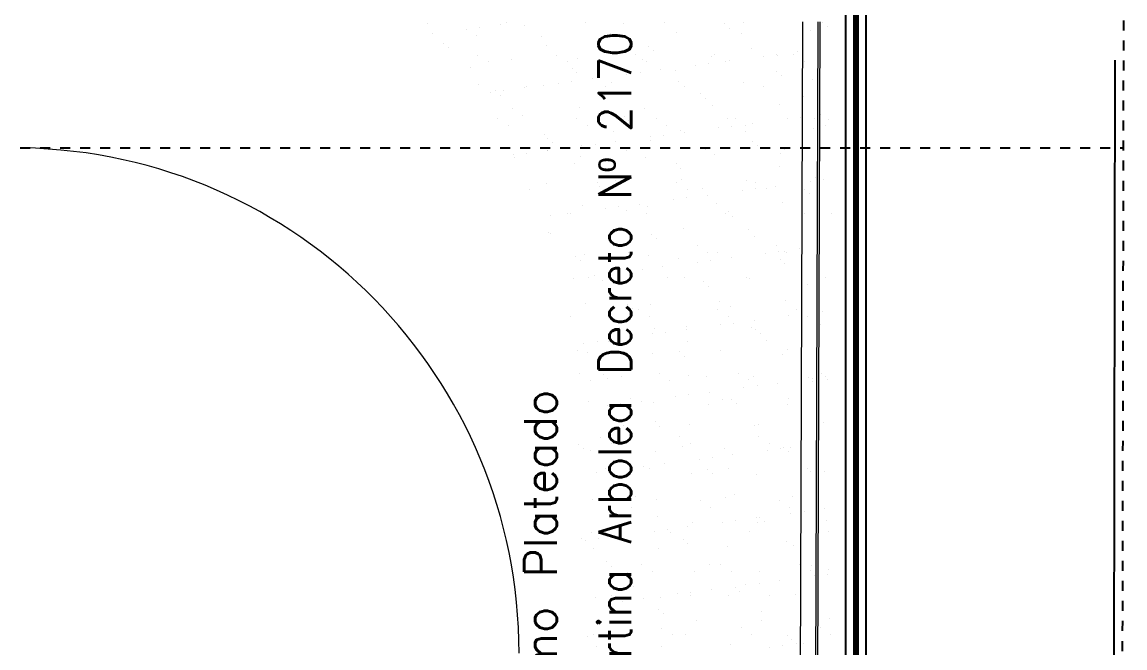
# Model space of a CAD drawing. Header units: millimetres. Extents: x 182 to 305, y 81 to 164.
# Drawn here: x 293.54 to 304.57, y 148.25 to 154.5 of the extents above; entities that cross this region are included whole.
import ezdxf

# ---------------------------------------------------------------- set-up
doc = ezdxf.new("R2010")
doc.units = ezdxf.units.MM
for name, pattern in [('ACAD_ISO04W100', [30.5, 24, -3, 0.5, -3]), ('ACAD_ISO10W100', [18.5, 12, -3, 0.5, -3]), ('DASHDOT', [1, 0.5, -0.25, 0, -0.25]), ('Hidden', [7.14375, 4.7625, -2.38125])]:
    doc.linetypes.add(name, pattern=pattern)
for name, color, linetype, lineweight in [('A-AREAIDM', 7, 'Continuous', 18), ('A-FLOROTM', 7, 'Continuous', 9), ('A-WALL', 7, 'Continuous', 9)]:
    doc.layers.add(name, color=color, linetype=linetype, lineweight=lineweight)
for name, color, linetype in [('Lineas Lotes', 7, 'DASHDOT'), ('Lineas Proyecciones', 7, 'Hidden'), ('reja', 7, 'Continuous'), ('solado h verde', 7, 'Continuous')]:
    doc.layers.add(name, color=color, linetype=linetype)
doc.styles.get("Standard").update_dxf_attribs({"font": 'txt.shx'})

msp = doc.modelspace()

# ---------------------------------------------------------------- linework, layer by layer
at = {"linetype": 'ACAD_ISO10W100'}
msp.add_line((304.3478, 86.621522), (304.483929, 160.881522), dxfattribs=at)
at = {"layer": 'A-FLOROTM', "color": 252}
msp.add_arc((293.461104, 148.194648), 5.05, 0, 89.033757, dxfattribs=at)
at = {"layer": 'A-WALL', "color": 252}
for p, q in [((301.256806, 127.945421), (301.347196, 154.505268)), ((301.256806, 127.945421), (301.347196, 154.505268)), ((301.497195, 154.504758), (301.406806, 127.944911))]:
    msp.add_line(p, q, dxfattribs=at)
at = {"layer": 'A-WALL', "color": 252, "lineweight": 18}
msp.add_line((301.517195, 154.50469), (301.426805, 127.944843), dxfattribs=at)
at = {"layer": 'Lineas Lotes', "color": 252, "linetype": 'ACAD_ISO04W100', "ltscale": 4e-05}
for p, q in [((301.978592, 160.877005), (301.978592, 84.162828)), ((304.43277, 86.617005), (304.568899, 160.877005))]:
    msp.add_line(p, q, dxfattribs=at)
at = {"layer": 'Lineas Proyecciones', "color": 252, "linetype": 'Hidden', "ltscale": 0.00015}
msp.add_line((244.721873, 153.244648), (304.554906, 153.243768), dxfattribs=at)
at = {"layer": 'reja', "color": 252}
for p, q in [((301.778593, 128.527043), (301.778593, 160.717443)), ((301.858594, 160.717443), (301.858594, 128.527043)), ((301.878594, 160.717443), (301.878594, 128.527043)), ((301.898594, 160.717443), (301.898594, 128.527043)), ((301.978592, 160.717443), (301.978592, 128.527043))]:
    msp.add_line(p, q, dxfattribs=at)
at = {"layer": 'solado h verde', "color": 252, "linetype": 'Continuous'}
for p, q in [((297.590139, 154.491765), (297.590139, 154.491765)), ((297.987285, 154.428846), (297.987285, 154.428846)), ((298.119494, 154.446252), (298.119494, 154.446252)), ((298.325992, 154.473438), (298.325992, 154.473438)), ((298.381131, 154.493202), (298.381131, 154.493202)), ((298.566268, 154.471958), (298.566268, 154.471958)), ((299.172124, 154.49464), (299.172124, 154.49464)), ((299.550802, 154.492399), (299.550802, 154.492399)), ((299.963116, 154.496077), (299.963116, 154.496077)), ((300.088436, 154.393535), (300.088436, 154.393535)), ((300.56717, 154.483669), (300.56717, 154.483669)), ((300.613987, 154.440769), (300.613987, 154.440769)), ((300.738191, 154.390419), (300.738191, 154.390419)), ((300.754108, 154.497514), (300.754108, 154.497514)), ((301.424218, 154.415135), (301.424218, 154.415135)), ((301.545101, 154.498951), (301.545101, 154.498951)), ((301.598521, 154.46121), (301.598521, 154.46121)), ((297.642282, 154.383426), (297.642282, 154.383426)), ((297.755895, 154.291929), (297.755895, 154.291929)), ((298.087786, 154.363455), (298.087786, 154.363455)), ((298.737541, 154.360338), (298.737541, 154.360338)), ((299.423568, 154.385055), (299.423568, 154.385055)), ((297.802712, 154.249029), (297.802712, 154.249029)), ((298.093559, 154.171051), (298.093559, 154.171051)), ((298.787245, 154.26947), (298.787245, 154.26947)), ((298.884552, 154.172488), (298.884552, 154.172488)), ((299.675544, 154.173925), (299.675544, 154.173925)), ((299.803614, 154.26074), (299.803614, 154.26074)), ((299.850431, 154.21784), (299.850431, 154.21784)), ((300.466536, 154.175363), (300.466536, 154.175363)), ((300.834964, 154.238281), (300.834964, 154.238281)), ((301.088522, 154.179488), (301.088522, 154.179488)), ((301.257529, 154.1768), (301.257529, 154.1768)), ((301.29502, 154.206674), (301.29502, 154.206674)), ((298.20067, 154.102814), (298.20067, 154.102814)), ((298.431243, 154.125308), (298.431243, 154.125308)), ((298.991662, 154.104251), (298.991662, 154.104251)), ((299.096111, 154.133788), (299.096111, 154.133788)), ((299.745866, 154.130672), (299.745866, 154.130672)), ((299.782655, 154.105688), (299.782655, 154.105688)), ((300.272602, 154.07207), (300.272602, 154.07207)), ((300.404812, 154.089475), (300.404812, 154.089475)), ((300.431893, 154.155388), (300.431893, 154.155388)), ((300.573647, 154.107126), (300.573647, 154.107126)), ((300.61131, 154.116661), (300.61131, 154.116661)), ((300.956313, 154.162082), (300.956313, 154.162082)), ((301.096761, 154.163869), (301.096761, 154.163869)), ((301.364639, 154.108563), (301.364639, 154.108563)), ((298.023689, 154.046541), (298.023689, 154.046541)), ((299.040057, 154.03781), (299.040057, 154.03781)), ((299.086875, 153.99491), (299.086875, 153.99491)), ((299.588892, 153.982058), (299.588892, 153.982058)), ((299.721101, 153.999463), (299.721101, 153.999463)), ((299.927599, 154.026649), (299.927599, 154.026649)), ((300.071408, 154.015352), (300.071408, 154.015352)), ((301.087777, 154.006621), (301.087777, 154.006621)), ((301.134594, 153.963721), (301.134594, 153.963721)), ((298.103786, 153.874042), (298.103786, 153.874042)), ((298.560179, 153.846625), (298.560179, 153.846625)), ((298.586268, 153.857161), (298.586268, 153.857161)), ((298.753541, 153.870925), (298.753541, 153.870925)), ((298.905182, 153.892045), (298.905182, 153.892045)), ((299.037391, 153.909451), (299.037391, 153.909451)), ((299.243889, 153.936637), (299.243889, 153.936637)), ((299.377261, 153.858598), (299.377261, 153.858598)), ((299.439568, 153.895641), (299.439568, 153.895641)), ((300.104436, 153.904122), (300.104436, 153.904122)), ((300.168253, 153.860035), (300.168253, 153.860035)), ((300.754191, 153.901006), (300.754191, 153.901006)), ((300.959246, 153.861472), (300.959246, 153.861472)), ((301.440218, 153.925722), (301.440218, 153.925722)), ((298.221472, 153.802033), (298.221472, 153.802033)), ((298.276501, 153.814881), (298.276501, 153.814881)), ((298.323318, 153.771981), (298.323318, 153.771981)), ((298.353681, 153.819439), (298.353681, 153.819439)), ((299.307851, 153.792422), (299.307851, 153.792422)), ((300.32422, 153.783692), (300.32422, 153.783692)), ((300.371037, 153.740792), (300.371037, 153.740792)), ((301.355571, 153.761233), (301.355571, 153.761233)), ((298.447243, 153.635895), (298.447243, 153.635895)), ((299.112111, 153.644375), (299.112111, 153.644375)), ((299.761866, 153.641259), (299.761866, 153.641259)), ((300.447893, 153.665975), (300.447893, 153.665975)), ((301.112761, 153.674456), (301.112761, 153.674456)), ((298.298696, 153.535009), (298.298696, 153.535009)), ((298.544295, 153.569493), (298.544295, 153.569493)), ((299.089689, 153.536447), (299.089689, 153.536447)), ((299.560664, 153.560763), (299.560664, 153.560763)), ((299.607481, 153.517863), (299.607481, 153.517863)), ((299.880681, 153.537884), (299.880681, 153.537884)), ((300.592014, 153.538304), (300.592014, 153.538304)), ((300.671674, 153.539321), (300.671674, 153.539321)), ((301.1905, 153.535269), (301.1905, 153.535269)), ((301.322709, 153.552675), (301.322709, 153.552675)), ((301.462666, 153.540758), (301.462666, 153.540758)), ((301.529207, 153.579861), (301.529207, 153.579861)), ((301.608383, 153.529573), (301.608383, 153.529573)), ((298.405807, 153.466772), (298.405807, 153.466772)), ((299.1968, 153.468209), (299.1968, 153.468209)), ((299.455568, 153.406228), (299.455568, 153.406228)), ((299.987792, 153.469647), (299.987792, 153.469647)), ((300.120436, 153.414709), (300.120436, 153.414709)), ((300.161786, 153.399836), (300.161786, 153.399836)), ((300.506789, 153.445257), (300.506789, 153.445257)), ((300.638999, 153.462663), (300.638999, 153.462663)), ((300.770191, 153.411592), (300.770191, 153.411592)), ((300.778784, 153.471084), (300.778784, 153.471084)), ((300.845497, 153.489848), (300.845497, 153.489848)), ((301.456218, 153.436309), (301.456218, 153.436309)), ((301.569777, 153.472521), (301.569777, 153.472521)), ((298.769541, 153.381512), (298.769541, 153.381512)), ((298.797107, 153.337833), (298.797107, 153.337833)), ((298.843924, 153.294933), (298.843924, 153.294933)), ((299.478076, 153.309824), (299.478076, 153.309824)), ((299.823079, 153.355245), (299.823079, 153.355245)), ((299.828458, 153.315375), (299.828458, 153.315375)), ((299.955288, 153.37265), (299.955288, 153.37265)), ((300.844826, 153.306644), (300.844826, 153.306644)), ((298.587868, 153.192626), (298.587868, 153.192626)), ((298.791406, 153.221119), (298.791406, 153.221119)), ((298.794366, 153.219812), (298.794366, 153.219812)), ((299.139369, 153.265232), (299.139369, 153.265232)), ((299.271578, 153.282638), (299.271578, 153.282638)), ((299.582398, 153.222556), (299.582398, 153.222556)), ((300.373391, 153.223993), (300.373391, 153.223993)), ((300.463893, 153.176562), (300.463893, 153.176562)), ((300.891644, 153.263744), (300.891644, 153.263744)), ((301.128762, 153.185042), (301.128762, 153.185042)), ((301.164383, 153.22543), (301.164383, 153.22543)), ((298.455659, 153.17522), (298.455659, 153.17522)), ((298.463244, 153.146481), (298.463244, 153.146481)), ((299.064901, 153.092445), (299.064901, 153.092445)), ((299.128112, 153.154962), (299.128112, 153.154962)), ((299.777867, 153.151846), (299.777867, 153.151846)), ((300.08127, 153.083715), (300.08127, 153.083715)), ((300.128087, 153.040815), (300.128087, 153.040815)), ((301.11262, 153.061256), (301.11262, 153.061256)), ((298.785542, 152.892099), (298.785542, 152.892099)), ((299.294826, 152.900405), (299.294826, 152.900405)), ((299.317714, 152.860785), (299.317714, 152.860785)), ((299.471569, 152.916815), (299.471569, 152.916815)), ((300.085818, 152.901842), (300.085818, 152.901842)), ((300.136437, 152.925296), (300.136437, 152.925296)), ((300.786192, 152.922179), (300.786192, 152.922179)), ((300.876811, 152.903279), (300.876811, 152.903279)), ((301.079684, 152.863036), (301.079684, 152.863036)), ((301.424687, 152.908456), (301.424687, 152.908456)), ((301.472218, 152.946895), (301.472218, 152.946895)), ((301.556896, 152.925862), (301.556896, 152.925862)), ((298.610944, 152.830731), (298.610944, 152.830731)), ((299.364531, 152.817885), (299.364531, 152.817885)), ((299.401937, 152.832168), (299.401937, 152.832168)), ((300.189475, 152.745837), (300.189475, 152.745837)), ((300.192929, 152.833605), (300.192929, 152.833605)), ((300.349064, 152.838327), (300.349064, 152.838327)), ((300.395973, 152.773023), (300.395973, 152.773023)), ((300.740976, 152.818444), (300.740976, 152.818444)), ((300.873186, 152.83585), (300.873186, 152.83585)), ((300.983922, 152.835042), (300.983922, 152.835042)), ((301.365433, 152.829596), (301.365433, 152.829596)), ((301.41225, 152.786696), (301.41225, 152.786696)), ((299.144112, 152.665549), (299.144112, 152.665549)), ((299.373556, 152.63842), (299.373556, 152.63842)), ((299.505765, 152.655825), (299.505765, 152.655825)), ((299.712263, 152.683011), (299.712263, 152.683011)), ((299.793867, 152.662432), (299.793867, 152.662432)), ((300.057266, 152.728432), (300.057266, 152.728432)), ((300.479894, 152.687149), (300.479894, 152.687149)), ((301.144762, 152.695629), (301.144762, 152.695629)), ((298.822055, 152.565813), (298.822055, 152.565813)), ((298.996543, 152.585077), (298.996543, 152.585077)), ((299.028553, 152.592999), (299.028553, 152.592999)), ((299.585507, 152.615398), (299.585507, 152.615398)), ((299.787535, 152.586514), (299.787535, 152.586514)), ((300.578528, 152.587952), (300.578528, 152.587952)), ((300.601876, 152.606667), (300.601876, 152.606667)), ((300.648693, 152.563767), (300.648693, 152.563767)), ((301.36952, 152.589389), (301.36952, 152.589389)), ((301.633227, 152.584208), (301.633227, 152.584208)), ((299.487569, 152.427402), (299.487569, 152.427402)), ((300.152437, 152.435882), (300.152437, 152.435882)), ((300.802192, 152.432766), (300.802192, 152.432766)), ((301.488219, 152.457482), (301.488219, 152.457482)), ((298.801542, 152.402686), (298.801542, 152.402686)), ((298.821951, 152.392468), (298.821951, 152.392468)), ((299.83832, 152.383738), (299.83832, 152.383738)), ((299.885137, 152.340838), (299.885137, 152.340838)), ((300.86967, 152.361279), (300.86967, 152.361279)), ((299.499963, 152.264363), (299.499963, 152.264363)), ((299.607074, 152.196126), (299.607074, 152.196126)), ((300.290956, 152.2658), (300.290956, 152.2658)), ((300.398066, 152.197563), (300.398066, 152.197563)), ((300.495894, 152.197735), (300.495894, 152.197735)), ((300.975163, 152.191631), (300.975163, 152.191631)), ((301.081948, 152.267237), (301.081948, 152.267237)), ((301.107373, 152.209037), (301.107373, 152.209037)), ((301.160762, 152.206216), (301.160762, 152.206216)), ((301.189059, 152.199), (301.189059, 152.199)), ((301.313871, 152.236223), (301.313871, 152.236223)), ((299.074763, 152.160808), (299.074763, 152.160808)), ((299.12158, 152.117908), (299.12158, 152.117908)), ((299.160112, 152.176135), (299.160112, 152.176135)), ((299.809867, 152.173019), (299.809867, 152.173019)), ((300.106114, 152.13835), (300.106114, 152.13835)), ((300.291453, 152.101619), (300.291453, 152.101619)), ((300.423662, 152.119024), (300.423662, 152.119024)), ((300.63016, 152.14621), (300.63016, 152.14621)), ((301.122483, 152.129619), (301.122483, 152.129619)), ((301.1693, 152.086719), (301.1693, 152.086719)), ((299.26274, 151.966186), (299.26274, 151.966186)), ((299.607743, 152.011607), (299.607743, 152.011607)), ((299.739952, 152.029012), (299.739952, 152.029012)), ((299.94645, 152.056198), (299.94645, 152.056198)), ((301.504219, 151.968069), (301.504219, 151.968069)), ((299.056242, 151.939), (299.056242, 151.939)), ((299.20168, 151.949035), (299.20168, 151.949035)), ((299.342557, 151.91542), (299.342557, 151.91542)), ((299.503569, 151.937989), (299.503569, 151.937989)), ((299.992673, 151.950473), (299.992673, 151.950473)), ((300.168437, 151.946469), (300.168437, 151.946469)), ((300.358926, 151.90669), (300.358926, 151.90669)), ((300.405743, 151.86379), (300.405743, 151.86379)), ((300.783665, 151.95191), (300.783665, 151.95191)), ((300.818192, 151.943353), (300.818192, 151.943353)), ((301.390276, 151.884231), (301.390276, 151.884231)), ((301.574657, 151.953347), (301.574657, 151.953347)), ((299.176113, 151.686722), (299.176113, 151.686722)), ((299.59537, 151.683761), (299.59537, 151.683761)), ((299.642187, 151.640861), (299.642187, 151.640861)), ((299.825867, 151.683606), (299.825867, 151.683606)), ((300.511894, 151.708322), (300.511894, 151.708322)), ((300.62672, 151.661302), (300.62672, 151.661302)), ((301.176762, 151.716803), (301.176762, 151.716803)), ((299.021219, 151.558647), (299.021219, 151.558647)), ((299.705101, 151.628321), (299.705101, 151.628321)), ((299.812211, 151.560084), (299.812211, 151.560084)), ((300.496093, 151.629758), (300.496093, 151.629758)), ((300.603204, 151.561521), (300.603204, 151.561521)), ((301.20935, 151.564818), (301.20935, 151.564818)), ((301.287085, 151.631196), (301.287085, 151.631196)), ((301.34156, 151.582224), (301.34156, 151.582224)), ((301.394196, 151.562959), (301.394196, 151.562959)), ((301.548058, 151.60941), (301.548058, 151.60941)), ((299.51957, 151.448575), (299.51957, 151.448575)), ((299.863164, 151.438373), (299.863164, 151.438373)), ((300.180637, 151.429385), (300.180637, 151.429385)), ((300.184438, 151.457056), (300.184438, 151.457056)), ((300.52564, 151.474806), (300.52564, 151.474806)), ((300.657849, 151.492212), (300.657849, 151.492212)), ((300.834193, 151.453939), (300.834193, 151.453939)), ((300.864347, 151.519398), (300.864347, 151.519398)), ((300.879532, 151.429642), (300.879532, 151.429642)), ((301.520219, 151.478656), (301.520219, 151.478656)), ((299.290429, 151.312187), (299.290429, 151.312187)), ((299.406818, 151.312994), (299.406818, 151.312994)), ((299.496927, 151.339373), (299.496927, 151.339373)), ((299.84193, 151.384794), (299.84193, 151.384794)), ((299.974139, 151.402199), (299.974139, 151.402199)), ((300.19781, 151.314431), (300.19781, 151.314431)), ((300.926349, 151.386742), (300.926349, 151.386742)), ((300.988802, 151.315868), (300.988802, 151.315868)), ((299.099607, 151.215443), (299.099607, 151.215443)), ((299.15822, 151.294782), (299.15822, 151.294782)), ((299.192113, 151.197309), (299.192113, 151.197309)), ((299.841868, 151.194193), (299.841868, 151.194193)), ((300.115976, 151.206713), (300.115976, 151.206713)), ((300.527895, 151.218909), (300.527895, 151.218909)), ((301.192763, 151.227389), (301.192763, 151.227389)), ((300.162793, 151.163813), (300.162793, 151.163813)), ((301.147326, 151.184254), (301.147326, 151.184254)), ((299.119246, 150.990842), (299.119246, 150.990842)), ((299.352419, 150.983784), (299.352419, 150.983784)), ((299.910238, 150.992279), (299.910238, 150.992279)), ((300.70123, 150.993717), (300.70123, 150.993717)), ((301.492223, 150.995154), (301.492223, 150.995154)), ((301.53622, 150.989242), (301.53622, 150.989242)), ((299.226356, 150.922605), (299.226356, 150.922605)), ((299.399237, 150.940884), (299.399237, 150.940884)), ((299.53557, 150.959162), (299.53557, 150.959162)), ((300.017349, 150.924042), (300.017349, 150.924042)), ((300.200438, 150.967643), (300.200438, 150.967643)), ((300.38377, 150.961325), (300.38377, 150.961325)), ((300.808341, 150.92548), (300.808341, 150.92548)), ((300.850193, 150.964526), (300.850193, 150.964526)), ((300.892036, 150.865399), (300.892036, 150.865399)), ((301.098534, 150.892585), (301.098534, 150.892585)), ((301.400139, 150.952594), (301.400139, 150.952594)), ((301.443537, 150.938005), (301.443537, 150.938005)), ((301.446956, 150.909694), (301.446956, 150.909694)), ((301.575747, 150.955411), (301.575747, 150.955411)), ((301.599333, 150.926917), (301.599333, 150.926917)), ((300.076117, 150.757981), (300.076117, 150.757981)), ((300.208326, 150.775386), (300.208326, 150.775386)), ((300.414824, 150.802572), (300.414824, 150.802572)), ((300.759827, 150.847993), (300.759827, 150.847993)), ((299.208113, 150.707896), (299.208113, 150.707896)), ((299.392407, 150.667969), (299.392407, 150.667969)), ((299.524616, 150.685374), (299.524616, 150.685374)), ((299.611955, 150.676952), (299.611955, 150.676952)), ((299.620213, 150.738396), (299.620213, 150.738396)), ((299.731114, 150.71256), (299.731114, 150.71256)), ((299.857868, 150.704779), (299.857868, 150.704779)), ((300.402947, 150.678389), (300.402947, 150.678389)), ((300.543895, 150.729496), (300.543895, 150.729496)), ((300.636582, 150.729665), (300.636582, 150.729665)), ((300.683399, 150.686765), (300.683399, 150.686765)), ((301.19394, 150.679826), (301.19394, 150.679826)), ((301.208763, 150.737976), (301.208763, 150.737976)), ((299.55157, 150.469749), (299.55157, 150.469749)), ((299.873026, 150.506736), (299.873026, 150.506736)), ((299.919843, 150.463836), (299.919843, 150.463836)), ((300.216438, 150.478229), (300.216438, 150.478229)), ((300.866193, 150.475113), (300.866193, 150.475113)), ((300.904376, 150.484277), (300.904376, 150.484277)), ((301.55222, 150.499829), (301.55222, 150.499829)), ((299.324383, 150.354801), (299.324383, 150.354801)), ((300.115375, 150.356238), (300.115375, 150.356238)), ((300.906368, 150.357675), (300.906368, 150.357675)), ((299.109469, 150.283806), (299.109469, 150.283806)), ((299.156286, 150.240906), (299.156286, 150.240906)), ((299.224114, 150.218483), (299.224114, 150.218483)), ((299.431494, 150.286564), (299.431494, 150.286564)), ((299.873868, 150.215366), (299.873868, 150.215366)), ((300.14082, 150.261348), (300.14082, 150.261348)), ((300.222486, 150.288001), (300.222486, 150.288001)), ((300.559895, 150.240082), (300.559895, 150.240082)), ((300.994014, 150.22118), (300.994014, 150.22118)), ((301.013478, 150.289438), (301.013478, 150.289438)), ((301.126223, 150.238586), (301.126223, 150.238586)), ((301.157188, 150.252617), (301.157188, 150.252617)), ((301.204006, 150.209717), (301.204006, 150.209717)), ((301.224763, 150.248563), (301.224763, 150.248563)), ((301.332721, 150.265772), (301.332721, 150.265772)), ((300.310304, 150.131168), (300.310304, 150.131168)), ((300.442513, 150.148573), (300.442513, 150.148573)), ((300.649011, 150.175759), (300.649011, 150.175759)), ((299.281591, 149.995735), (299.281591, 149.995735)), ((299.377263, 150.038419), (299.377263, 150.038419)), ((299.567571, 149.980336), (299.567571, 149.980336)), ((299.626594, 150.041156), (299.626594, 150.041156)), ((299.758803, 150.058561), (299.758803, 150.058561)), ((299.817092, 150.04091), (299.817092, 150.04091)), ((299.965301, 150.085747), (299.965301, 150.085747)), ((300.232439, 149.988816), (300.232439, 149.988816)), ((300.393632, 150.029688), (300.393632, 150.029688)), ((300.440449, 149.986788), (300.440449, 149.986788)), ((300.608084, 150.042347), (300.608084, 150.042347)), ((300.882193, 149.9857), (300.882193, 149.9857)), ((301.399077, 150.043784), (301.399077, 150.043784)), ((301.424982, 150.007229), (301.424982, 150.007229)), ((301.56822, 150.010416), (301.56822, 150.010416)), ((299.630076, 149.806759), (299.630076, 149.806759)), ((299.676893, 149.763859), (299.676893, 149.763859)), ((300.661426, 149.7843), (300.661426, 149.7843)), ((301.240764, 149.75915), (301.240764, 149.75915)), ((299.240114, 149.729069), (299.240114, 149.729069)), ((299.52952, 149.718759), (299.52952, 149.718759)), ((299.636631, 149.650522), (299.636631, 149.650522)), ((299.889869, 149.725953), (299.889869, 149.725953)), ((300.320512, 149.720196), (300.320512, 149.720196)), ((300.427623, 149.651959), (300.427623, 149.651959)), ((300.575896, 149.750669), (300.575896, 149.750669)), ((301.111505, 149.721633), (301.111505, 149.721633)), ((301.218616, 149.653396), (301.218616, 149.653396)), ((299.897869, 149.561371), (299.897869, 149.561371)), ((300.883198, 149.548947), (300.883198, 149.548947)), ((300.914238, 149.55264), (300.914238, 149.55264)), ((301.228201, 149.594367), (301.228201, 149.594367)), ((301.36041, 149.611773), (301.36041, 149.611773)), ((301.566908, 149.638959), (301.566908, 149.638959)), ((299.583571, 149.490922), (299.583571, 149.490922)), ((299.99299, 149.431748), (299.99299, 149.431748)), ((300.199488, 149.458934), (300.199488, 149.458934)), ((300.248439, 149.499403), (300.248439, 149.499403)), ((300.544491, 149.504355), (300.544491, 149.504355)), ((300.6767, 149.521761), (300.6767, 149.521761)), ((300.898194, 149.496287), (300.898194, 149.496287)), ((300.961055, 149.50974), (300.961055, 149.50974)), ((301.584221, 149.521003), (301.584221, 149.521003)), ((299.134313, 149.338441), (299.134313, 149.338441)), ((299.17707, 149.324331), (299.17707, 149.324331)), ((299.231237, 149.403431), (299.231237, 149.403431)), ((299.309279, 149.341736), (299.309279, 149.341736)), ((299.515778, 149.368922), (299.515778, 149.368922)), ((299.860781, 149.414343), (299.860781, 149.414343)), ((300.022229, 149.404868), (300.022229, 149.404868)), ((300.150682, 149.329711), (300.150682, 149.329711)), ((300.813222, 149.406306), (300.813222, 149.406306)), ((301.604214, 149.407743), (301.604214, 149.407743)), ((299.256114, 149.239656), (299.256114, 149.239656)), ((299.905869, 149.23654), (299.905869, 149.23654)), ((300.197499, 149.286811), (300.197499, 149.286811)), ((300.591896, 149.261256), (300.591896, 149.261256)), ((301.182032, 149.307252), (301.182032, 149.307252)), ((301.256764, 149.269736), (301.256764, 149.269736)), ((299.387125, 149.106782), (299.387125, 149.106782)), ((299.433943, 149.063882), (299.433943, 149.063882)), ((299.599571, 149.001509), (299.599571, 149.001509)), ((299.734657, 149.082717), (299.734657, 149.082717)), ((299.841768, 149.01448), (299.841768, 149.01448)), ((300.264439, 149.00999), (300.264439, 149.00999)), ((300.418476, 149.084323), (300.418476, 149.084323)), ((300.52565, 149.084154), (300.52565, 149.084154)), ((300.63276, 149.015917), (300.63276, 149.015917)), ((300.914194, 149.006873), (300.914194, 149.006873)), ((301.316642, 149.085591), (301.316642, 149.085591)), ((301.423753, 149.017354), (301.423753, 149.017354)), ((301.434845, 149.075593), (301.434845, 149.075593)), ((301.481662, 149.032693), (301.481662, 149.032693)), ((301.600221, 149.03159), (301.600221, 149.03159)), ((300.778678, 148.877542), (300.778678, 148.877542)), ((300.910887, 148.894948), (300.910887, 148.894948)), ((301.117385, 148.922134), (301.117385, 148.922134)), ((301.462388, 148.967554), (301.462388, 148.967554)), ((301.594597, 148.98496), (301.594597, 148.98496)), ((299.436374, 148.767389), (299.436374, 148.767389)), ((299.654919, 148.861394), (299.654919, 148.861394)), ((300.094968, 148.78753), (300.094968, 148.78753)), ((300.227177, 148.804935), (300.227177, 148.804935)), ((300.227367, 148.768827), (300.227367, 148.768827)), ((300.433675, 148.832121), (300.433675, 148.832121)), ((300.607896, 148.771843), (300.607896, 148.771843)), ((300.671288, 148.852663), (300.671288, 148.852663)), ((300.718105, 148.809763), (300.718105, 148.809763)), ((301.018359, 148.770264), (301.018359, 148.770264)), ((301.272764, 148.780323), (301.272764, 148.780323)), ((299.272115, 148.750243), (299.272115, 148.750243)), ((299.411257, 148.697518), (299.411257, 148.697518)), ((299.543466, 148.714923), (299.543466, 148.714923)), ((299.749965, 148.742109), (299.749965, 148.742109)), ((299.921869, 148.747126), (299.921869, 148.747126)), ((299.907732, 148.629734), (299.907732, 148.629734)), ((299.954549, 148.586834), (299.954549, 148.586834)), ((300.939082, 148.607275), (300.939082, 148.607275)), ((299.615571, 148.512096), (299.615571, 148.512096)), ((299.939795, 148.446675), (299.939795, 148.446675)), ((300.28044, 148.520576), (300.28044, 148.520576)), ((300.730787, 148.448112), (300.730787, 148.448112)), ((300.930194, 148.51746), (300.930194, 148.51746)), ((301.521779, 148.44955), (301.521779, 148.44955)), ((301.616221, 148.542176), (301.616221, 148.542176)), ((299.190992, 148.363905), (299.190992, 148.363905)), ((299.255913, 148.377001), (299.255913, 148.377001)), ((300.046905, 148.378438), (300.046905, 148.378438)), ((300.175526, 148.384346), (300.175526, 148.384346)), ((300.837898, 148.379875), (300.837898, 148.379875)), ((301.191894, 148.375615), (301.191894, 148.375615)), ((301.238711, 148.332715), (301.238711, 148.332715)), ((301.62889, 148.381313), (301.62889, 148.381313)), ((299.288115, 148.26083), (299.288115, 148.26083)), ((299.93787, 148.257713), (299.93787, 148.257713)), ((300.623897, 148.282429), (300.623897, 148.282429)), ((301.012865, 148.250729), (301.012865, 148.250729)), ((301.145074, 148.268135), (301.145074, 148.268135)), ((301.288765, 148.29091), (301.288765, 148.29091)), ((301.351572, 148.295321), (301.351572, 148.295321))]:
    msp.add_line(p, q, dxfattribs=at)

# ---------------------------------------------------------------- texts
at = {"layer": 'A-AREAIDM', "color": 252, "lineweight": 9, "width": 0.9}
msp.add_text('Cortina Arbolea Decreto Nº 2170 / 08.-', height=0.324566, rotation=90, dxfattribs=at).set_placement((299.631078, 147.641784))
at = {"layer": 'A-AREAIDM', "color": 252}
msp.add_text('Álamo Plateado', height=0.324566, rotation=90, dxfattribs=at).set_placement((298.887588, 147.354086))

doc.saveas('drawing.dxf')
